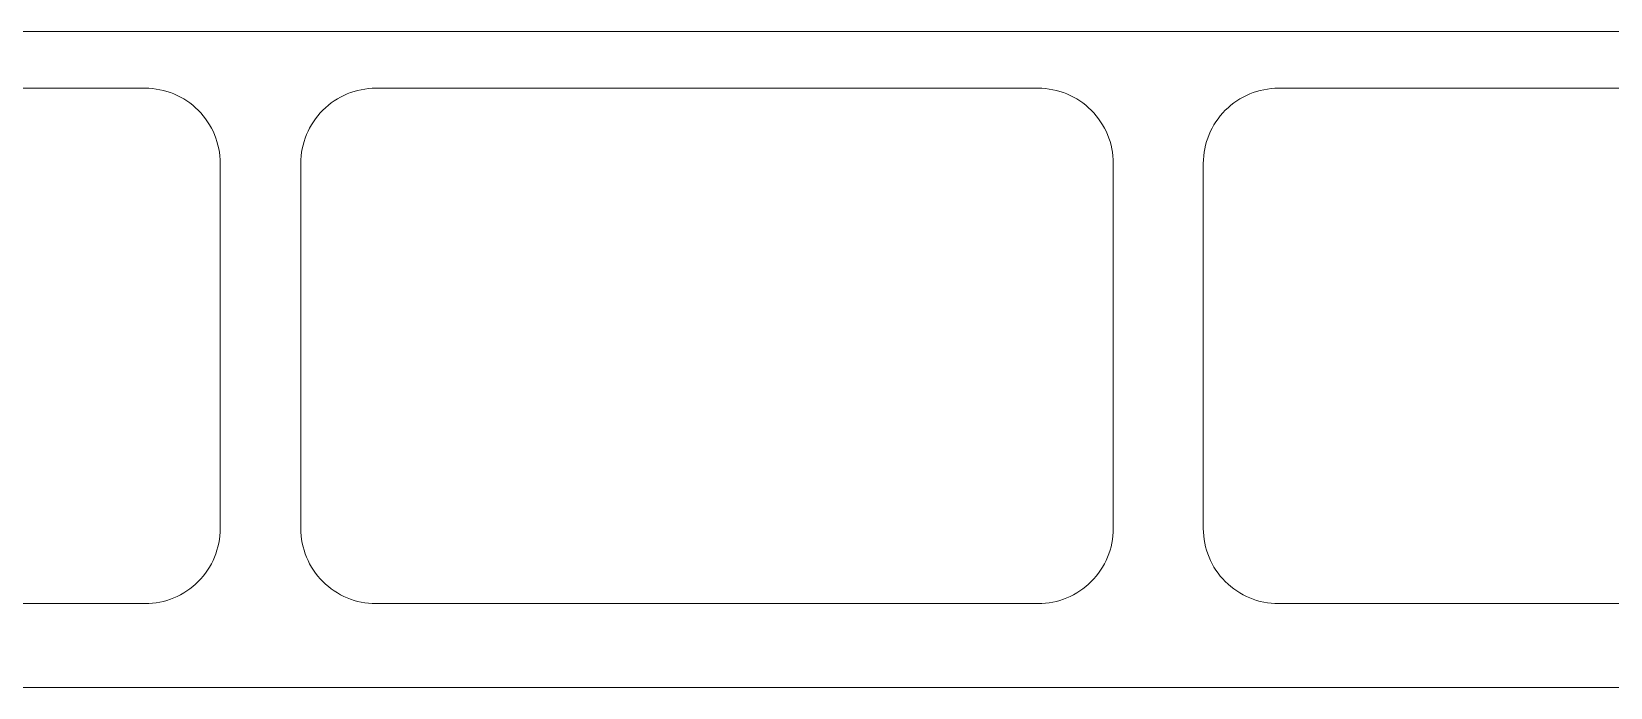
# Model space of a CAD drawing. Header units: millimetres. Extents: x -12727 to 3737, y -1743 to 2772.
# Drawn here: x 487.4 to 592.4, y 636 to 679.6 of the extents above; entities that cross this region are included whole.
import ezdxf

# ---------------------------------------------------------------- set-up
doc = ezdxf.new("R2010")
doc.units = ezdxf.units.MM
doc.layers.get('0').update_dxf_attribs({"lineweight": 5})
doc.layers.add('-0', color=7, linetype='Continuous', lineweight=5)

# ---------------------------------------------------------------- blocks, each defined once
blk = doc.blocks.new('ЦМО ГКО-О-2')
at = {"layer": '-0', "color": 253, "lineweight": 15}
for p, q in [((0, 43.61), (482.5, 43.61)), ((482.5, 0), (0, 0))]:
    blk.add_line(p, q, dxfattribs=at)
at = {"color": 253}
for points in [[(100.07, 39.84), (144.12, 39.84, -0.414214), (149.12, 34.84), (149.12, 10.57, -0.414214), (144.12, 5.57), (100.07, 5.57, -0.414214), (95.07, 10.57), (95.07, 34.84, -0.414214)], [(159.48, 39.84), (203.53, 39.84, -0.414214), (208.53, 34.84), (208.53, 10.57, -0.414214), (203.53, 5.57), (159.48, 5.57, -0.414214), (154.48, 10.57), (154.48, 34.84, -0.414214)], [(219.52, 39.84), (263.57, 39.84, -0.414214), (268.57, 34.84), (268.57, 10.57, -0.414214), (263.57, 5.57), (219.52, 5.57, -0.414214), (214.52, 10.57), (214.52, 34.84, -0.414214)]]:
    blk.add_lwpolyline(points, format="xyb", close=True, dxfattribs=at)
blk = doc.blocks.new('ЦМО ФП-1')
at = {"layer": '-0', "color": 253, "lineweight": 15}
blk.add_line((482.5, 0), (0, 0), dxfattribs=at)

msp = doc.modelspace()

# ---------------------------------------------------------------- block references
at = {"color": 253}
for name, p in [('ЦМО ФП-1', (350.83, 679.62)), ('ЦМО ГКО-О-2', (350.83, 636.01))]:
    msp.add_blockref(name, p, dxfattribs=at)

doc.saveas('drawing.dxf')
